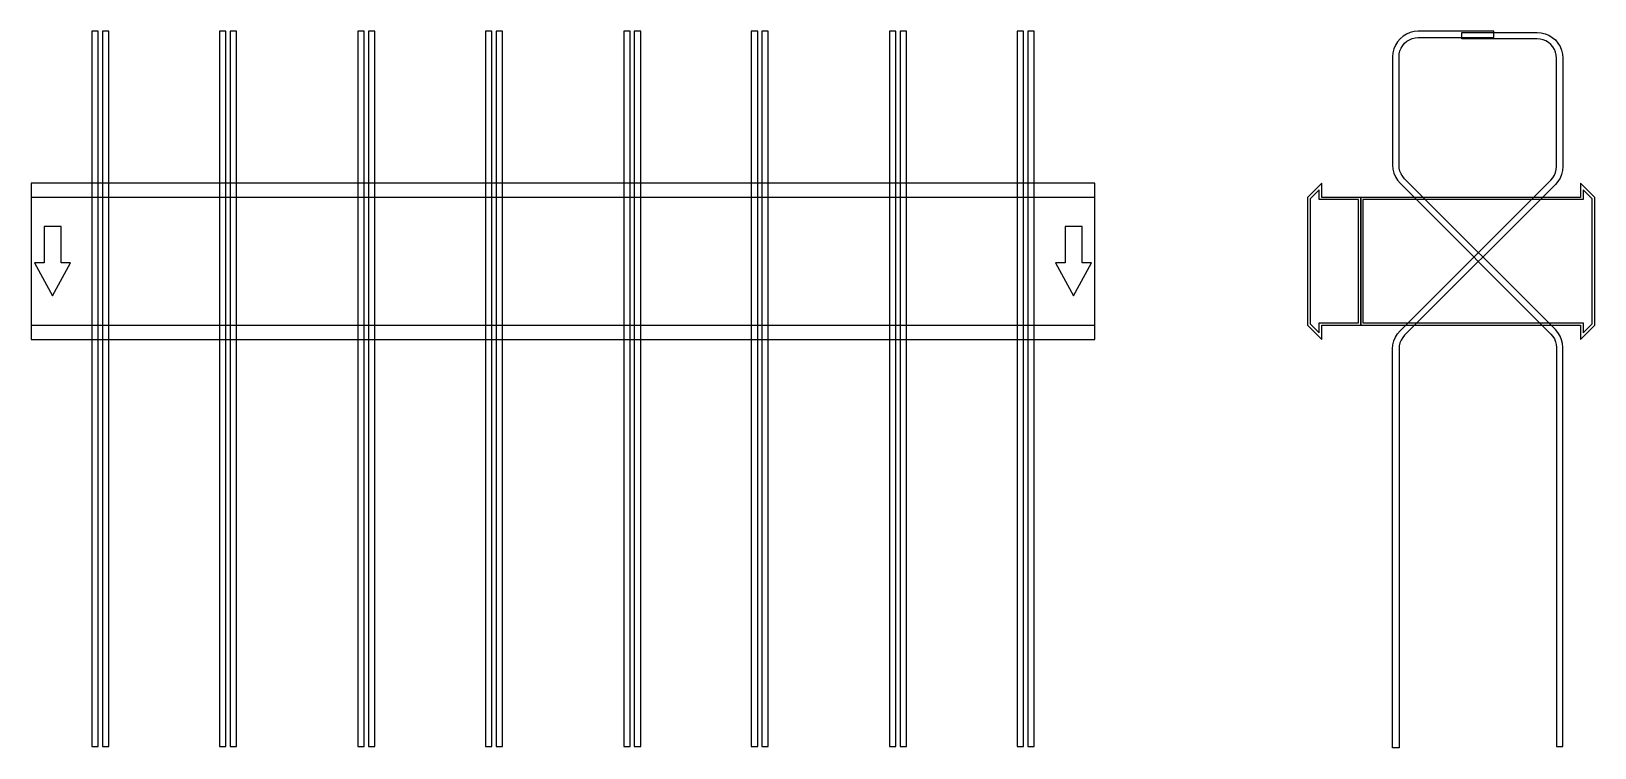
# Model space of a CAD drawing. Extents: x 0 to 1470, y -457 to 216.
import ezdxf

# ---------------------------------------------------------------- set-up
doc = ezdxf.new("R2010")
doc.units = 0
doc.layers.add('Halfen', color=7, linetype='CONTINUOUS')

msp = doc.modelspace()

# ---------------------------------------------------------------- linework, layer by layer
at = {"layer": 'Halfen', "color": 7}
for points in [[(63, -456.177), (63, 216.147), (57, 216.147), (57, -456.177)], [(73, -456.177), (73, 216.147), (67, 216.147), (67, -456.177)], [(183, -456.177), (183, 216.147), (177, 216.147), (177, -456.177)], [(193, -456.177), (193, 216.147), (187, 216.147), (187, -456.177)], [(313, -456.177), (313, 216.147), (307, 216.147), (307, -456.177)], [(323, -456.177), (323, 216.147), (317, 216.147), (317, -456.177)], [(433, -456.177), (433, 216.147), (427, 216.147), (427, -456.177)], [(443, -456.177), (443, 216.147), (437, 216.147), (437, -456.177)], [(563, -456.177), (563, 216.147), (557, 216.147), (557, -456.177)], [(573, -456.177), (573, 216.147), (567, 216.147), (567, -456.177)], [(683, -456.177), (683, 216.147), (677, 216.147), (677, -456.177)], [(693, -456.177), (693, 216.147), (687, 216.147), (687, -456.177)], [(813, -456.177), (813, 216.147), (807, 216.147), (807, -456.177)], [(823, -456.177), (823, 216.147), (817, 216.147), (817, -456.177)], [(933, -456.177), (933, 216.147), (927, 216.147), (927, -456.177)], [(943, -456.177), (943, 216.147), (937, 216.147), (937, -456.177)], [(1440, -456.177), (1440, -81.213), (1439.705, -77.459), (1438.825, -73.797), (1437.384, -70.317), (1435.416, -67.106), (1432.971, -64.243), (1291.272, 77.456), (1289.438, 79.604), (1287.962, 82.012), (1286.881, 84.621), (1286.222, 87.368), (1286, 90.184), (1286, 192.147), (1286.222, 194.963), (1286.881, 197.71), (1287.962, 200.319), (1289.438, 202.728), (1291.272, 204.875), (1293.42, 206.71), (1295.828, 208.186), (1298.438, 209.266), (1301.184, 209.926), (1304, 210.147), (1375, 210.147), (1375, 216.147), (1304, 216.147), (1300.246, 215.852), (1296.584, 214.973), (1293.104, 213.532), (1289.893, 211.564), (1287.029, 209.118), (1284.584, 206.254), (1282.616, 203.043), (1281.175, 199.564), (1280.295, 195.902), (1280, 192.147), (1280, 90.184), (1280.295, 86.429), (1281.175, 82.767), (1282.616, 79.288), (1284.584, 76.077), (1287.029, 73.213), (1428.728, -68.485), (1430.562, -70.633), (1432.038, -73.041), (1433.119, -75.651), (1433.778, -78.397), (1434, -81.213), (1434, -456.177)], [(1280, -457.324), (1280, -82.361), (1280.295, -78.606), (1281.175, -74.944), (1282.616, -71.465), (1284.584, -68.254), (1287.029, -65.39), (1428.728, 76.308), (1430.562, 78.456), (1432.038, 80.865), (1433.119, 83.474), (1433.778, 86.221), (1434, 89.036), (1434, 191), (1433.778, 193.816), (1433.119, 196.562), (1432.038, 199.172), (1430.562, 201.58), (1428.728, 203.728), (1426.58, 205.562), (1424.172, 207.038), (1421.562, 208.119), (1418.816, 208.778), (1416, 209), (1345, 209), (1345, 215), (1416, 215), (1419.754, 214.705), (1423.416, 213.825), (1426.896, 212.384), (1430.107, 210.416), (1432.971, 207.971), (1435.416, 205.107), (1437.384, 201.896), (1438.825, 198.416), (1439.705, 194.754), (1440, 191), (1440, 89.036), (1439.705, 85.282), (1438.825, 81.62), (1437.384, 78.141), (1435.416, 74.929), (1432.971, 72.066), (1291.272, -69.633), (1289.438, -71.78), (1287.962, -74.189), (1286.881, -76.798), (1286.222, -79.545), (1286, -82.361), (1286, -457.324)], [(0, -73.5), (1000, -73.5), (1000, 73.5), (0, 73.5)], [(1250, -60), (1250, 60), (1213.5, 60), (1213.5, 73.5), (1200, 60), (1200, -60), (1213.5, -73.5), (1213.5, -60)], [(1470, -60), (1470, 60), (1456.5, 73.5), (1456.5, 60), (1250, 60), (1250, -60), (1456.5, -60), (1456.5, -73.5)], [(0, -60), (1000, -60), (1000, 60), (0, 60)], [(1248, -58), (1248, 58), (1211, 58), (1211, 67.25), (1202.5, 58.75), (1202.5, -58.75), (1211, -67.25), (1211, -58)], [(1467.5, -58.75), (1467.5, 58.75), (1459, 67.25), (1459, 58), (1252, 58), (1252, -58), (1459, -58), (1459, -67.25)], [(20, -32.5), (37, -1.5), (28, -1.5), (28, 32.5), (12, 32.5), (12, -1.5), (3, -1.5)], [(980, -32.5), (997, -1.5), (988, -1.5), (988, 32.5), (972, 32.5), (972, -1.5), (963, -1.5)]]:
    msp.add_lwpolyline(points, close=True, dxfattribs=at)

doc.saveas('drawing.dxf')
